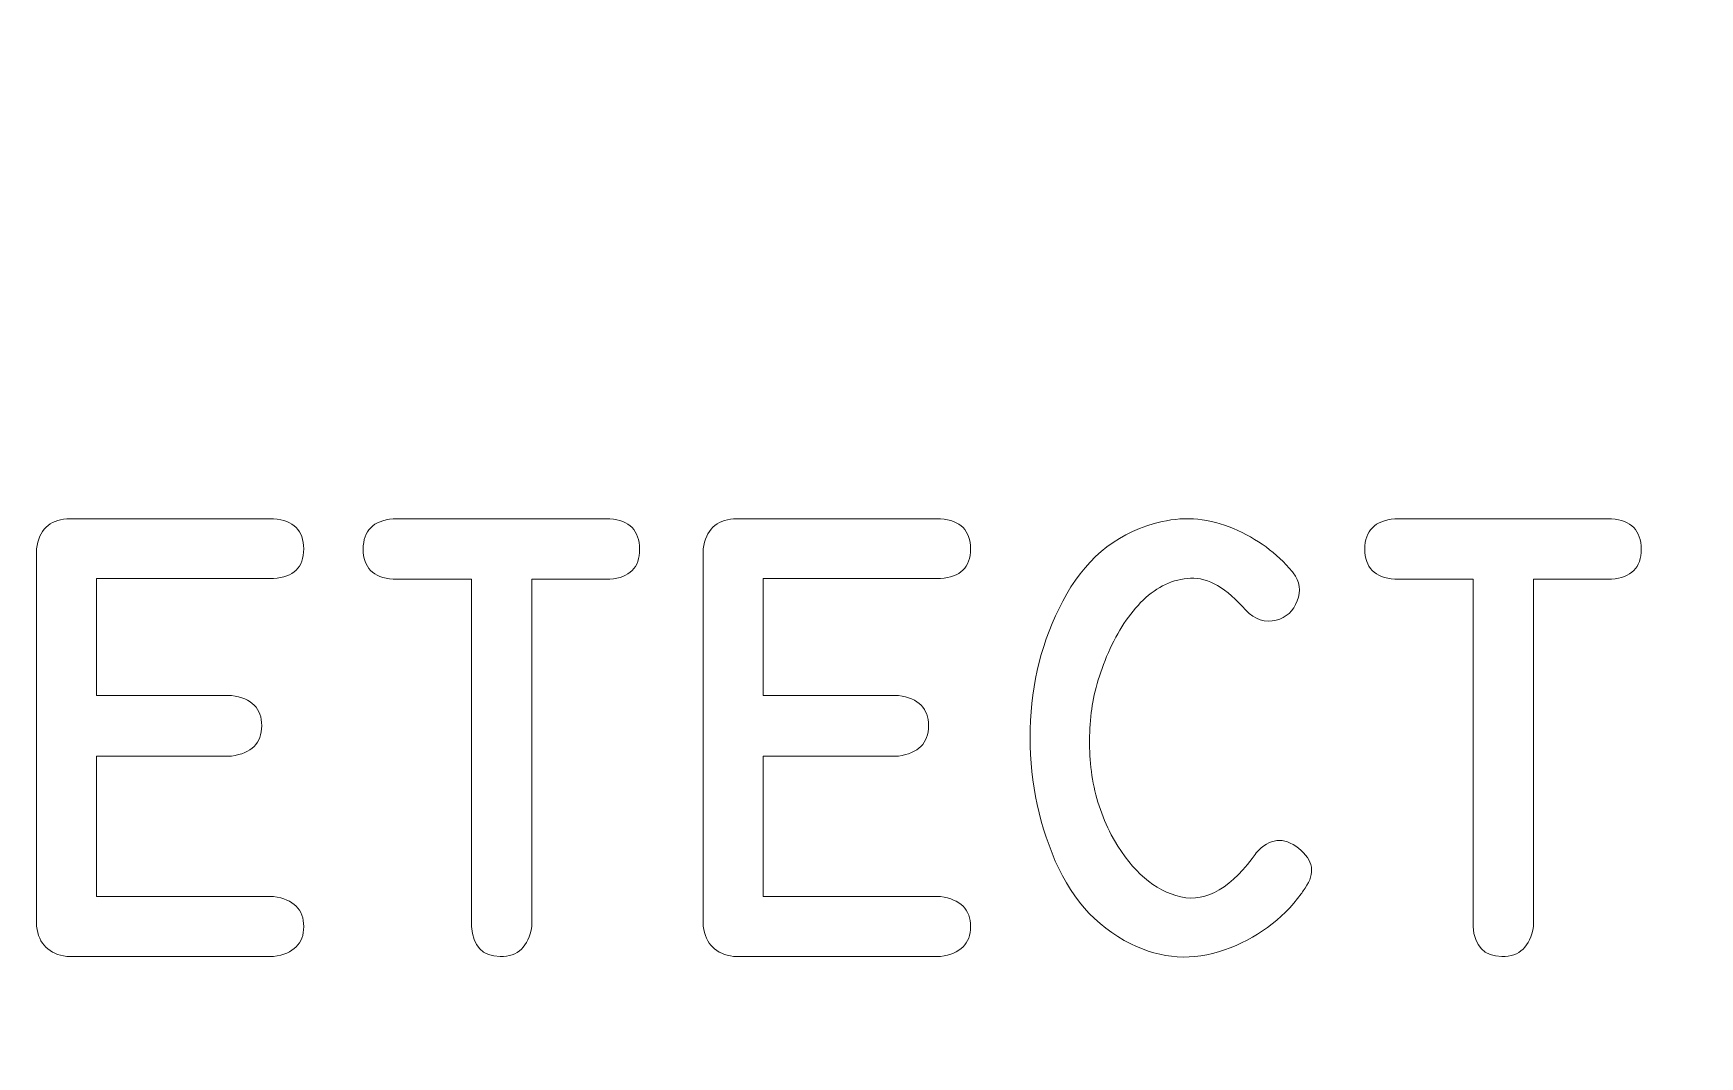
# Model space of a CAD drawing. Header units: millimetres. Extents: x -73 to 73, y -192 to 195.
# Drawn here: x 41.65 to 53.74, y 129.19 to 136.61 of the extents above; entities that cross this region are included whole.
import ezdxf

# ---------------------------------------------------------------- set-up
doc = ezdxf.new("R2010")
doc.units = ezdxf.units.MM
doc.header["$MEASUREMENT"] = 0
doc.layers.add('LED', color=7, linetype='Continuous')

msp = doc.modelspace()

# ---------------------------------------------------------------- linework, layer by layer
at = {"layer": 'LED', "color": 250, "lineweight": 9}
msp.add_open_spline([(70.6599, 74.2658), (70.9361, 74.248), (71.2072, 74.3453), (71.409, 74.5346), (71.409, 74.5346), (71.6108, 74.724), (71.7252, 74.987), (71.725, 75.2637), (71.725, 75.2637), (71.725, 75.2637), (71.725, 89.1213), (71.725, 89.1213), (71.725, 89.1213), (71.7248, 89.3867), (71.6193, 89.6411), (71.4315, 89.8287), (71.4315, 89.8287), (71.2437, 90.0162), (70.9904, 90.1215), (70.725, 90.1213), (70.725, 90.1213), (70.725, 90.1213), (68.2625, 90.1213), (68.2625, 90.1213), (68.2625, 90.1213), (65.9403, 90.1213), (63.7945, 91.3602), (62.6333, 93.3713), (62.6333, 93.3713), (61.4722, 95.3824), (61.4722, 97.8602), (62.6333, 99.8713), (62.6333, 99.8713), (63.7945, 101.8824), (65.9403, 103.1213), (68.2625, 103.1213), (68.2625, 103.1213), (68.2625, 103.1213), (70.725, 103.1213), (70.725, 103.1213), (70.725, 103.1213), (70.9904, 103.1215), (71.2448, 103.227), (71.4324, 103.4148), (71.4324, 103.4148), (71.6199, 103.6026), (71.7252, 103.8559), (71.725, 104.1213), (71.725, 104.1213), (71.725, 104.1213), (71.725, 174.8463), (71.725, 174.8463), (71.725, 174.8463), (71.7248, 175.1117), (71.6193, 175.3661), (71.4315, 175.5537), (71.4315, 175.5537), (71.2437, 175.7412), (70.9904, 175.8465), (70.725, 175.8463), (70.725, 175.8463), (70.725, 175.8463), (68.2625, 175.8463), (68.2625, 175.8463), (68.2625, 175.8463), (65.9403, 175.8463), (63.7945, 177.0852), (62.6333, 179.0963), (62.6333, 179.0963), (61.4722, 181.1074), (61.4722, 183.5852), (62.6333, 185.5963), (62.6333, 185.5963), (63.7945, 187.6074), (65.9403, 188.8463), (68.2625, 188.8463), (68.2625, 188.8463), (68.2625, 188.8463), (70.725, 188.8463), (70.725, 188.8463), (70.725, 188.8463), (70.9904, 188.8465), (71.2448, 188.952), (71.4324, 189.1398), (71.4324, 189.1398), (71.6199, 189.3276), (71.7252, 189.5809), (71.725, 189.8463), (71.725, 189.8463), (71.725, 189.8463), (71.725, 193.6206), (71.725, 193.6206), (71.725, 193.6206), (71.7248, 193.886), (71.6193, 194.1404), (71.4315, 194.328), (71.4315, 194.328), (71.2437, 194.5155), (70.9904, 194.6208), (70.725, 194.6206), (70.725, 194.6206), (70.725, 194.6206), (-70.725, 194.6206), (-70.725, 194.6206), (-70.725, 194.6206), (-70.9904, 194.6204), (-71.2448, 194.5148), (-71.4324, 194.3271), (-71.4324, 194.3271), (-71.6199, 194.1393), (-71.7252, 193.886), (-71.725, 193.6206), (-71.725, 193.6206), (-71.725, 193.6206), (-71.725, 189.8463), (-71.725, 189.8463), (-71.725, 189.8463), (-71.7248, 189.5809), (-71.6192, 189.3265), (-71.4315, 189.1389), (-71.4315, 189.1389), (-71.2437, 188.9514), (-70.9904, 188.8461), (-70.725, 188.8463), (-70.725, 188.8463), (-70.725, 188.8463), (-68.2625, 188.8463), (-68.2625, 188.8463), (-68.2625, 188.8463), (-65.9403, 188.8463), (-63.7944, 187.6074), (-62.6333, 185.5963), (-62.6333, 185.5963), (-61.4722, 183.5852), (-61.4722, 181.1074), (-62.6333, 179.0963), (-62.6333, 179.0963), (-63.7944, 177.0852), (-65.9403, 175.8463), (-68.2625, 175.8463), (-68.2625, 175.8463), (-68.2625, 175.8463), (-70.725, 175.8463), (-70.725, 175.8463), (-70.725, 175.8463), (-70.9904, 175.8461), (-71.2448, 175.7405), (-71.4324, 175.5528), (-71.4324, 175.5528), (-71.6199, 175.365), (-71.7252, 175.1117), (-71.725, 174.8463), (-71.725, 174.8463), (-71.725, 174.8463), (-71.725, 104.1213), (-71.725, 104.1213), (-71.725, 104.1213), (-71.7248, 103.8559), (-71.6192, 103.6015), (-71.4315, 103.4139), (-71.4315, 103.4139), (-71.2437, 103.2264), (-70.9904, 103.1211), (-70.725, 103.1213), (-70.725, 103.1213), (-70.725, 103.1213), (-68.2625, 103.1213), (-68.2625, 103.1213), (-68.2625, 103.1213), (-65.9403, 103.1213), (-63.7944, 101.8824), (-62.6333, 99.8713), (-62.6333, 99.8713), (-61.4722, 97.8602), (-61.4722, 95.3824), (-62.6333, 93.3713), (-62.6333, 93.3713), (-63.7944, 91.3602), (-65.9403, 90.1213), (-68.2625, 90.1213), (-68.2625, 90.1213), (-68.2625, 90.1213), (-70.725, 90.1213), (-70.725, 90.1213), (-70.725, 90.1213), (-70.9904, 90.1211), (-71.2448, 90.0155), (-71.4324, 89.8278), (-71.4324, 89.8278), (-71.6199, 89.64), (-71.7252, 89.3867), (-71.725, 89.1213), (-71.725, 89.1213), (-71.725, 89.1213), (-71.725, 84.4887), (-71.725, 84.4887), (-71.725, 84.4887), (-71.7247, 83.9613), (-71.3163, 83.5248), (-70.7901, 83.4908), (-70.7901, 83.4908), (-70.7901, 83.4908), (70.6599, 74.2658), (70.6599, 74.2658)], degree=3, knots=[0, 0, 0, 0, 0.0192308, 0.0192308, 0.0192308, 0.0192308, 0.0384615, 0.0384615, 0.0384615, 0.0384615, 0.0576923, 0.0576923, 0.0576923, 0.0576923, 0.0769231, 0.0769231, 0.0769231, 0.0769231, 0.0961538, 0.0961538, 0.0961538, 0.0961538, 0.1153846, 0.1153846, 0.1153846, 0.1153846, 0.1346154, 0.1346154, 0.1346154, 0.1346154, 0.1538462, 0.1538462, 0.1538462, 0.1538462, 0.1730769, 0.1730769, 0.1730769, 0.1730769, 0.1923077, 0.1923077, 0.1923077, 0.1923077, 0.2115385, 0.2115385, 0.2115385, 0.2115385, 0.2307692, 0.2307692, 0.2307692, 0.2307692, 0.25, 0.25, 0.25, 0.25, 0.2692308, 0.2692308, 0.2692308, 0.2692308, 0.2884615, 0.2884615, 0.2884615, 0.2884615, 0.3076923, 0.3076923, 0.3076923, 0.3076923, 0.3269231, 0.3269231, 0.3269231, 0.3269231, 0.3461538, 0.3461538, 0.3461538, 0.3461538, 0.3653846, 0.3653846, 0.3653846, 0.3653846, 0.3846154, 0.3846154, 0.3846154, 0.3846154, 0.4038462, 0.4038462, 0.4038462, 0.4038462, 0.4230769, 0.4230769, 0.4230769, 0.4230769, 0.4423077, 0.4423077, 0.4423077, 0.4423077, 0.4615385, 0.4615385, 0.4615385, 0.4615385, 0.4807692, 0.4807692, 0.4807692, 0.4807692, 0.5, 0.5, 0.5, 0.5, 0.5192308, 0.5192308, 0.5192308, 0.5192308, 0.5384615, 0.5384615, 0.5384615, 0.5384615, 0.5576923, 0.5576923, 0.5576923, 0.5576923, 0.5769231, 0.5769231, 0.5769231, 0.5769231, 0.5961538, 0.5961538, 0.5961538, 0.5961538, 0.6153846, 0.6153846, 0.6153846, 0.6153846, 0.6346154, 0.6346154, 0.6346154, 0.6346154, 0.6538462, 0.6538462, 0.6538462, 0.6538462, 0.6730769, 0.6730769, 0.6730769, 0.6730769, 0.6923077, 0.6923077, 0.6923077, 0.6923077, 0.7115385, 0.7115385, 0.7115385, 0.7115385, 0.7307692, 0.7307692, 0.7307692, 0.7307692, 0.75, 0.75, 0.75, 0.75, 0.7692308, 0.7692308, 0.7692308, 0.7692308, 0.7884615, 0.7884615, 0.7884615, 0.7884615, 0.8076923, 0.8076923, 0.8076923, 0.8076923, 0.8269231, 0.8269231, 0.8269231, 0.8269231, 0.8461538, 0.8461538, 0.8461538, 0.8461538, 0.8653846, 0.8653846, 0.8653846, 0.8653846, 0.8846154, 0.8846154, 0.8846154, 0.8846154, 0.9038462, 0.9038462, 0.9038462, 0.9038462, 0.9230769, 0.9230769, 0.9230769, 0.9230769, 0.9423077, 0.9423077, 0.9423077, 0.9423077, 0.9615385, 0.9615385, 0.9615385, 0.9615385, 1, 1, 1, 1], dxfattribs=at)
at = {"layer": 'LED', "color": 240, "lineweight": 9}
for points, knots in [([(43.3888, 132.6581), (43.3888, 132.6581), (42.1034, 132.6581), (42.1034, 132.6581), (42.1034, 132.6581), (42.1034, 132.6581), (42.1034, 131.8098), (42.1034, 131.8098), (42.1034, 131.8098), (42.1034, 131.8098), (43.0834, 131.8098), (43.0834, 131.8098), (43.0834, 131.8098), (43.23, 131.7881), (43.303, 131.7146), (43.3025, 131.5892), (43.3025, 131.5892), (43.302, 131.4632), (43.2289, 131.3902), (43.0834, 131.3696), (43.0834, 131.3696), (43.0834, 131.3696), (42.1034, 131.3696), (42.1034, 131.3696), (42.1034, 131.3696), (42.1034, 131.3696), (42.1034, 130.3509), (42.1034, 130.3509), (42.1034, 130.3509), (42.1034, 130.3509), (43.3888, 130.3509), (43.3888, 130.3509), (43.3888, 130.3509), (43.5343, 130.3292), (43.6073, 130.2567), (43.6073, 130.1324), (43.6073, 130.1324), (43.6073, 130.0085), (43.5343, 129.936), (43.3888, 129.9154), (43.3888, 129.9154), (43.3888, 129.9154), (41.888, 129.9154), (41.888, 129.9154), (41.888, 129.9154), (41.7589, 129.9318), (41.6854, 130.0054), (41.6679, 130.1355), (41.6679, 130.1355), (41.6679, 130.1355), (41.6679, 132.8734), (41.6679, 132.8734), (41.6679, 132.8734), (41.6875, 133.01), (41.761, 133.0819), (41.888, 133.0904), (41.888, 133.0904), (41.888, 133.0904), (43.3888, 133.0904), (43.3888, 133.0904), (43.3888, 133.0904), (43.5343, 133.0793), (43.6073, 133.0063), (43.6068, 132.8724), (43.6068, 132.8724), (43.6062, 132.7385), (43.5332, 132.6671), (43.3888, 132.6581)], [0, 0, 0, 0, 0.0555556, 0.0555556, 0.0555556, 0.0555556, 0.1111111, 0.1111111, 0.1111111, 0.1111111, 0.1666667, 0.1666667, 0.1666667, 0.1666667, 0.2222222, 0.2222222, 0.2222222, 0.2222222, 0.2777778, 0.2777778, 0.2777778, 0.2777778, 0.3333333, 0.3333333, 0.3333333, 0.3333333, 0.3888889, 0.3888889, 0.3888889, 0.3888889, 0.4444444, 0.4444444, 0.4444444, 0.4444444, 0.5, 0.5, 0.5, 0.5, 0.5555556, 0.5555556, 0.5555556, 0.5555556, 0.6111111, 0.6111111, 0.6111111, 0.6111111, 0.6666667, 0.6666667, 0.6666667, 0.6666667, 0.7222222, 0.7222222, 0.7222222, 0.7222222, 0.7777778, 0.7777778, 0.7777778, 0.7777778, 0.8333333, 0.8333333, 0.8333333, 0.8333333, 0.8888889, 0.8888889, 0.8888889, 0.8888889, 1, 1, 1, 1]), ([(44.8238, 130.1324), (44.8238, 130.1324), (44.8238, 132.6533), (44.8238, 132.6533), (44.8238, 132.6533), (44.8238, 132.6533), (44.255, 132.6533), (44.255, 132.6533), (44.255, 132.6533), (44.1105, 132.6644), (44.038, 132.7374), (44.0385, 132.8708), (44.0385, 132.8708), (44.0391, 133.0047), (44.1116, 133.0782), (44.255, 133.0904), (44.255, 133.0904), (44.255, 133.0904), (45.8287, 133.0904), (45.8287, 133.0904), (45.8287, 133.0904), (45.971, 133.0793), (46.043, 133.0057), (46.0435, 132.8708), (46.0435, 132.8708), (46.0441, 132.7364), (45.9721, 132.6634), (45.8287, 132.6533), (45.8287, 132.6533), (45.8287, 132.6533), (45.2614, 132.6533), (45.2614, 132.6533), (45.2614, 132.6533), (45.2614, 132.6533), (45.2614, 130.1324), (45.2614, 130.1324), (45.2614, 130.1324), (45.2376, 129.9858), (45.1614, 129.9133), (45.0323, 129.9154), (45.0323, 129.9154), (44.9037, 129.9175), (44.8344, 129.99), (44.8238, 130.1324)], [0, 0, 0, 0, 0.0833333, 0.0833333, 0.0833333, 0.0833333, 0.1666667, 0.1666667, 0.1666667, 0.1666667, 0.25, 0.25, 0.25, 0.25, 0.3333333, 0.3333333, 0.3333333, 0.3333333, 0.4166667, 0.4166667, 0.4166667, 0.4166667, 0.5, 0.5, 0.5, 0.5, 0.5833333, 0.5833333, 0.5833333, 0.5833333, 0.6666667, 0.6666667, 0.6666667, 0.6666667, 0.75, 0.75, 0.75, 0.75, 0.8333333, 0.8333333, 0.8333333, 0.8333333, 1, 1, 1, 1]), ([(48.2269, 132.6581), (48.2269, 132.6581), (46.9415, 132.6581), (46.9415, 132.6581), (46.9415, 132.6581), (46.9415, 132.6581), (46.9415, 131.8098), (46.9415, 131.8098), (46.9415, 131.8098), (46.9415, 131.8098), (47.9215, 131.8098), (47.9215, 131.8098), (47.9215, 131.8098), (48.0681, 131.7881), (48.1411, 131.7146), (48.1406, 131.5892), (48.1406, 131.5892), (48.1401, 131.4632), (48.067, 131.3902), (47.9215, 131.3696), (47.9215, 131.3696), (47.9215, 131.3696), (46.9415, 131.3696), (46.9415, 131.3696), (46.9415, 131.3696), (46.9415, 131.3696), (46.9415, 130.3509), (46.9415, 130.3509), (46.9415, 130.3509), (46.9415, 130.3509), (48.2269, 130.3509), (48.2269, 130.3509), (48.2269, 130.3509), (48.3724, 130.3292), (48.4454, 130.2567), (48.4454, 130.1324), (48.4454, 130.1324), (48.4454, 130.0085), (48.3724, 129.936), (48.2269, 129.9154), (48.2269, 129.9154), (48.2269, 129.9154), (46.7261, 129.9154), (46.7261, 129.9154), (46.7261, 129.9154), (46.597, 129.9318), (46.5235, 130.0054), (46.506, 130.1355), (46.506, 130.1355), (46.506, 130.1355), (46.506, 132.8734), (46.506, 132.8734), (46.506, 132.8734), (46.5256, 133.01), (46.5991, 133.0819), (46.7261, 133.0904), (46.7261, 133.0904), (46.7261, 133.0904), (48.2269, 133.0904), (48.2269, 133.0904), (48.2269, 133.0904), (48.3724, 133.0793), (48.4454, 133.0063), (48.4449, 132.8724), (48.4449, 132.8724), (48.4443, 132.7385), (48.3713, 132.6671), (48.2269, 132.6581)], [0, 0, 0, 0, 0.0555556, 0.0555556, 0.0555556, 0.0555556, 0.1111111, 0.1111111, 0.1111111, 0.1111111, 0.1666667, 0.1666667, 0.1666667, 0.1666667, 0.2222222, 0.2222222, 0.2222222, 0.2222222, 0.2777778, 0.2777778, 0.2777778, 0.2777778, 0.3333333, 0.3333333, 0.3333333, 0.3333333, 0.3888889, 0.3888889, 0.3888889, 0.3888889, 0.4444444, 0.4444444, 0.4444444, 0.4444444, 0.5, 0.5, 0.5, 0.5, 0.5555556, 0.5555556, 0.5555556, 0.5555556, 0.6111111, 0.6111111, 0.6111111, 0.6111111, 0.6666667, 0.6666667, 0.6666667, 0.6666667, 0.7222222, 0.7222222, 0.7222222, 0.7222222, 0.7777778, 0.7777778, 0.7777778, 0.7777778, 0.8333333, 0.8333333, 0.8333333, 0.8333333, 0.8888889, 0.8888889, 0.8888889, 0.8888889, 1, 1, 1, 1]), ([(50.8726, 130.4118), (50.8726, 130.4118), (50.8589, 130.3911), (50.8589, 130.3911), (50.8589, 130.3911), (50.8557, 130.3874), (50.8531, 130.3837), (50.851, 130.3805), (50.851, 130.3805), (50.8494, 130.3774), (50.8472, 130.3742), (50.8451, 130.371), (50.8451, 130.371), (50.7033, 130.18), (50.5176, 130.044), (50.2874, 129.9625), (50.2874, 129.9625), (50.0577, 129.8815), (49.8312, 129.8963), (49.6079, 130.0069), (49.6079, 130.0069), (49.3486, 130.1361), (49.1581, 130.3551), (49.0364, 130.6642), (49.0364, 130.6642), (48.9153, 130.9732), (48.8629, 131.2944), (48.8798, 131.6278), (48.8798, 131.6278), (48.8973, 131.9612), (48.9851, 132.267), (49.1433, 132.5464), (49.1433, 132.5464), (49.3021, 132.8253), (49.5323, 132.9999), (49.8344, 133.0703), (49.8344, 133.0703), (50.008, 133.1105), (50.181, 133.0936), (50.3535, 133.02), (50.3535, 133.02), (50.526, 132.9459), (50.6679, 132.8422), (50.7785, 132.7089), (50.7785, 132.7089), (50.7795, 132.7089), (50.7822, 132.7057), (50.7859, 132.6983), (50.7859, 132.6983), (50.8335, 132.6364), (50.8435, 132.5681), (50.8155, 132.4946), (50.8155, 132.4946), (50.7875, 132.4205), (50.7367, 132.3744), (50.662, 132.3554), (50.662, 132.3554), (50.5827, 132.3348), (50.5091, 132.3586), (50.4419, 132.4268), (50.4419, 132.4268), (50.3033, 132.5882), (50.1699, 132.6655), (50.0419, 132.6597), (50.0419, 132.6597), (49.9138, 132.6533), (49.799, 132.6004), (49.6979, 132.5014), (49.6979, 132.5014), (49.5963, 132.402), (49.5122, 132.275), (49.445, 132.1199), (49.445, 132.1199), (49.3778, 131.9649), (49.3365, 131.8199), (49.3211, 131.6844), (49.3211, 131.6844), (49.3026, 131.5336), (49.3042, 131.3817), (49.3264, 131.2293), (49.3264, 131.2293), (49.3486, 131.0769), (49.3952, 130.9335), (49.4667, 130.7991), (49.4667, 130.7991), (49.591, 130.5636), (49.7471, 130.416), (49.9355, 130.3567), (49.9355, 130.3567), (50.1244, 130.2969), (50.3086, 130.3874), (50.4885, 130.6271), (50.4885, 130.6271), (50.4969, 130.6372), (50.5065, 130.6509), (50.5181, 130.6673), (50.5181, 130.6673), (50.6149, 130.7748), (50.7176, 130.7859), (50.8256, 130.7007), (50.8256, 130.7007), (50.9335, 130.6155), (50.9494, 130.5192), (50.8726, 130.4118)], [0, 0, 0, 0, 0.037037, 0.037037, 0.037037, 0.037037, 0.0740741, 0.0740741, 0.0740741, 0.0740741, 0.1111111, 0.1111111, 0.1111111, 0.1111111, 0.1481481, 0.1481481, 0.1481481, 0.1481481, 0.1851852, 0.1851852, 0.1851852, 0.1851852, 0.2222222, 0.2222222, 0.2222222, 0.2222222, 0.2592593, 0.2592593, 0.2592593, 0.2592593, 0.2962963, 0.2962963, 0.2962963, 0.2962963, 0.3333333, 0.3333333, 0.3333333, 0.3333333, 0.3703704, 0.3703704, 0.3703704, 0.3703704, 0.4074074, 0.4074074, 0.4074074, 0.4074074, 0.4444444, 0.4444444, 0.4444444, 0.4444444, 0.4814815, 0.4814815, 0.4814815, 0.4814815, 0.5185185, 0.5185185, 0.5185185, 0.5185185, 0.5555556, 0.5555556, 0.5555556, 0.5555556, 0.5925926, 0.5925926, 0.5925926, 0.5925926, 0.6296296, 0.6296296, 0.6296296, 0.6296296, 0.6666667, 0.6666667, 0.6666667, 0.6666667, 0.7037037, 0.7037037, 0.7037037, 0.7037037, 0.7407407, 0.7407407, 0.7407407, 0.7407407, 0.7777778, 0.7777778, 0.7777778, 0.7777778, 0.8148148, 0.8148148, 0.8148148, 0.8148148, 0.8518519, 0.8518519, 0.8518519, 0.8518519, 0.8888889, 0.8888889, 0.8888889, 0.8888889, 0.9259259, 0.9259259, 0.9259259, 0.9259259, 1, 1, 1, 1]), ([(52.0913, 130.1324), (52.0913, 130.1324), (52.0913, 132.6533), (52.0913, 132.6533), (52.0913, 132.6533), (52.0913, 132.6533), (51.5225, 132.6533), (51.5225, 132.6533), (51.5225, 132.6533), (51.378, 132.6644), (51.3055, 132.7374), (51.306, 132.8708), (51.306, 132.8708), (51.3066, 133.0047), (51.3791, 133.0782), (51.5225, 133.0904), (51.5225, 133.0904), (51.5225, 133.0904), (53.0962, 133.0904), (53.0962, 133.0904), (53.0962, 133.0904), (53.2385, 133.0793), (53.3105, 133.0057), (53.311, 132.8708), (53.311, 132.8708), (53.3116, 132.7364), (53.2396, 132.6634), (53.0962, 132.6533), (53.0962, 132.6533), (53.0962, 132.6533), (52.5289, 132.6533), (52.5289, 132.6533), (52.5289, 132.6533), (52.5289, 132.6533), (52.5289, 130.1324), (52.5289, 130.1324), (52.5289, 130.1324), (52.5051, 129.9858), (52.4289, 129.9133), (52.2998, 129.9154), (52.2998, 129.9154), (52.1712, 129.9175), (52.1019, 129.99), (52.0913, 130.1324)], [0, 0, 0, 0, 0.0833333, 0.0833333, 0.0833333, 0.0833333, 0.1666667, 0.1666667, 0.1666667, 0.1666667, 0.25, 0.25, 0.25, 0.25, 0.3333333, 0.3333333, 0.3333333, 0.3333333, 0.4166667, 0.4166667, 0.4166667, 0.4166667, 0.5, 0.5, 0.5, 0.5, 0.5833333, 0.5833333, 0.5833333, 0.5833333, 0.6666667, 0.6666667, 0.6666667, 0.6666667, 0.75, 0.75, 0.75, 0.75, 0.8333333, 0.8333333, 0.8333333, 0.8333333, 1, 1, 1, 1])]:
    msp.add_open_spline(points, degree=3, knots=knots, dxfattribs=at)

doc.saveas('drawing.dxf')
